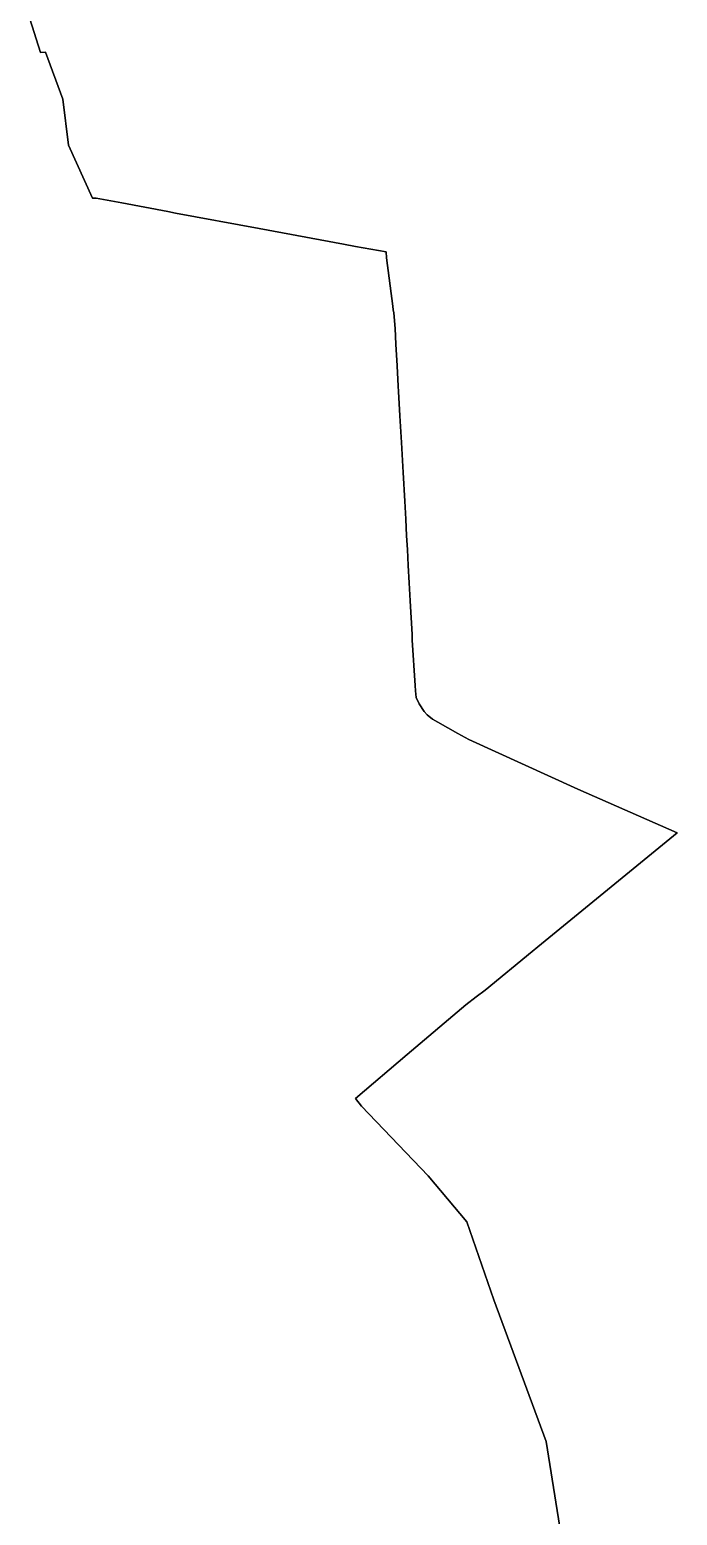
# Model space of a CAD drawing. Header units: inches. Extents: x 130170 to 284068, y 377793 to 804530.
# Drawn here: x 186943 to 187479, y 670398 to 671628 of the extents above; entities that cross this region are included whole.
import ezdxf

# ---------------------------------------------------------------- set-up
doc = ezdxf.new("R2010")
doc.units = ezdxf.units.IN
doc.header["$MEASUREMENT"] = 0
doc.layers.add('muni_il', color=7, linetype='Continuous')

msp = doc.modelspace()

# ---------------------------------------------------------------- linework, layer by layer
at = {"layer": 'muni_il'}
for points in [[(186943.2, 671636.6), (186952, 671609), (186956.3, 671609.1), (186970.7, 671570.3), (186975.2, 671532.2), (186995.2, 671488.3), (186998.2, 671488.2), (187019.4, 671484.4), (187057.5, 671477.2), (187063.9, 671476), (187133.1, 671463.2), (187202.8, 671450.2), (187212.9, 671448.3), (187238.3, 671443.8), (187238.4, 671438.8), (187243.7, 671398.8), (187244.1, 671396), (187244.4, 671393.3), (187245.7, 671380.5), (187246.2, 671367.4), (187247.2, 671349.6), (187248.2, 671332.6), (187248.4, 671328.3), (187249.5, 671308.1), (187250.8, 671286.1), (187252.2, 671261.3), (187253.5, 671237.4), (187254.4, 671222.7), (187255.1, 671208.7), (187255.8, 671197.4), (187256.5, 671184.2), (187257.3, 671170), (187258.1, 671155), (187259.7, 671127.1), (187259.7, 671122.6), (187262.1, 671084.9), (187262.4, 671080.6), (187262.9, 671074.9), (187265.6, 671069.9), (187269.6, 671063.3), (187272.1, 671060.7), (187276.6, 671057), (187280.8, 671054.6), (187297.5, 671045.3), (187306.5, 671040.2), (187396.9, 670999.1), (187479.1, 670963), (187363.6, 670868.7), (187358.9, 670864.9), (187320.1, 670832.9), (187312.7, 670827.3), (187304.1, 670820.7), (187255.5, 670779.4), (187212.7, 670743), (187217.8, 670736.8), (187272.8, 670679), (187305, 670641), (187327.4, 670576.6), (187370.7, 670459.2), (187389.9, 670338.2)], [(187389.9, 670338.2), (187370.7, 670459.2), (187327.4, 670576.6), (187305, 670641), (187272.8, 670679), (187217.8, 670736.8), (187212.7, 670743), (187255.5, 670779.4), (187304.1, 670820.7), (187312.7, 670827.3), (187320.1, 670832.9), (187358.9, 670864.9), (187363.6, 670868.7), (187479.1, 670963), (187396.9, 670999.1), (187306.5, 671040.2), (187297.5, 671045.3), (187280.8, 671054.6), (187276.6, 671057), (187272.1, 671060.7), (187269.6, 671063.3), (187265.6, 671069.9), (187262.9, 671074.9), (187262.4, 671080.6), (187262.1, 671084.9), (187259.7, 671122.6), (187259.7, 671127.1), (187258.1, 671155), (187257.3, 671170), (187256.5, 671184.2), (187255.8, 671197.4), (187255.1, 671208.7), (187254.4, 671222.7), (187253.5, 671237.4), (187252.2, 671261.3), (187250.8, 671286.1), (187249.5, 671308.1), (187248.4, 671328.3), (187248.2, 671332.6), (187247.2, 671349.6), (187246.2, 671367.4), (187245.7, 671380.5), (187244.4, 671393.3), (187244.1, 671396), (187243.7, 671398.8), (187238.4, 671438.8), (187238.3, 671443.8), (187212.9, 671448.3), (187202.8, 671450.2), (187133.1, 671463.2), (187063.9, 671476), (187057.5, 671477.2), (187019.4, 671484.4), (186998.2, 671488.2), (186995.2, 671488.3), (186975.2, 671532.2), (186970.7, 671570.3), (186956.3, 671609.1), (186952, 671609), (186943.2, 671636.6)]]:
    msp.add_lwpolyline(points, dxfattribs=at)

doc.saveas('drawing.dxf')
